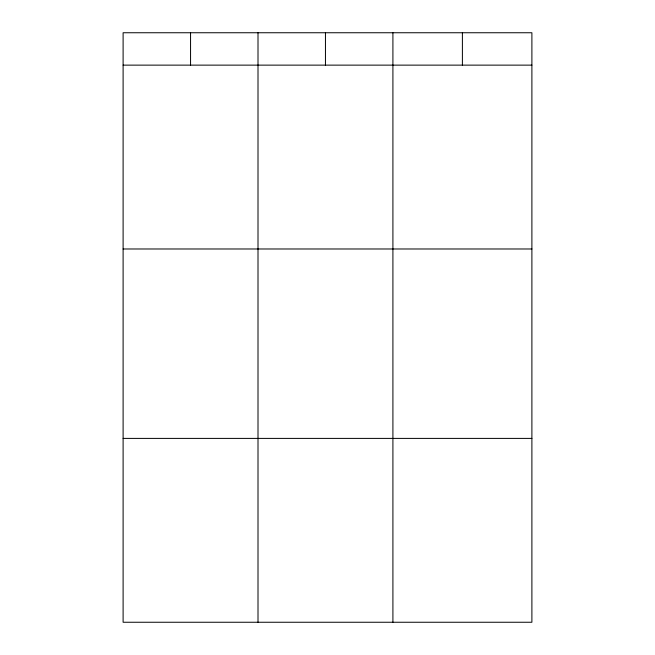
<?xml version="1.0" encoding="UTF-8"?>
<svg xmlns="http://www.w3.org/2000/svg" width="655" height="655" viewBox="0 0 655 655"><rect width="100%" height="100%" fill="white"/><g stroke="black" fill="none" stroke-linecap="round" stroke-linejoin="round"><path stroke-width="0.98" d="M531.893 248.982L531.893 32.75L123.107 32.75L123.107 622.25L531.893 622.25L531.893 248.982L123.107 248.982M123.107 65.132L531.893 65.132M123.107 438.4L531.893 438.4M462.397 32.75L462.397 65.132M392.91 32.75L392.91 622.25M325.453 32.75L325.453 65.132M258.005 32.75L258.005 622.25M190.556 32.75L190.556 65.132"/></g></svg>
